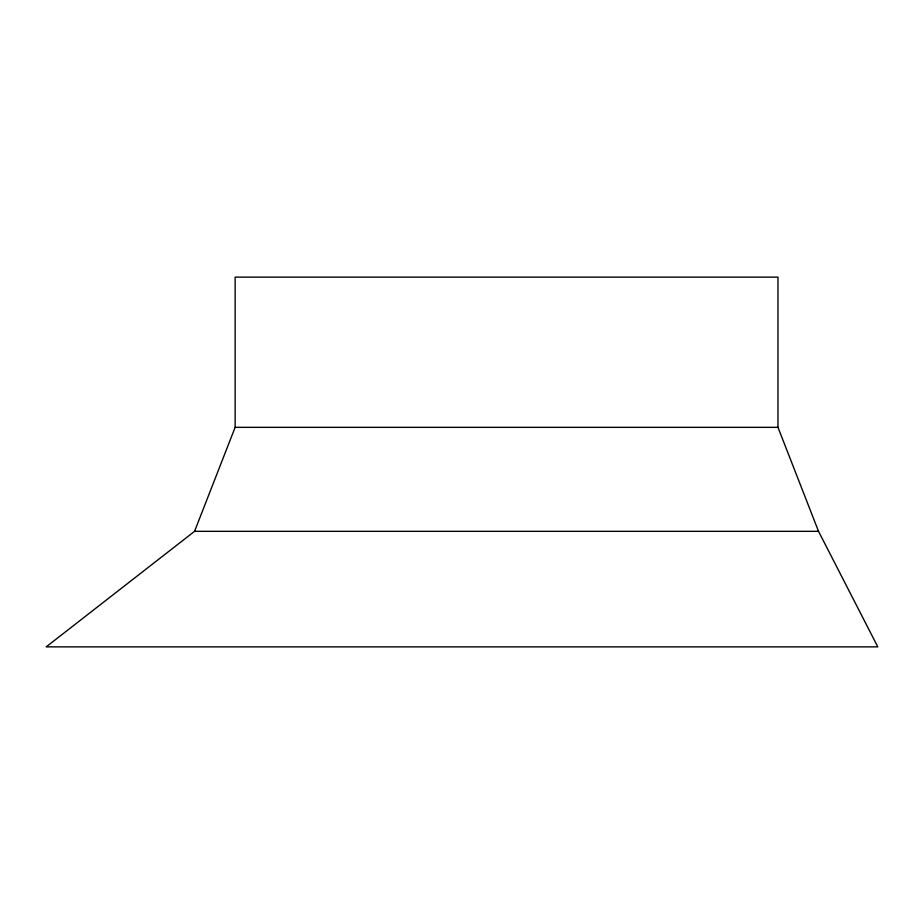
<?xml version="1.0" encoding="UTF-8"?>
<svg xmlns="http://www.w3.org/2000/svg" width="924" height="924" viewBox="0 0 924 924"><rect width="100%" height="100%" fill="white"/><g stroke="black" fill="none" stroke-linecap="round" stroke-linejoin="round"><path stroke-width="1.39" d="M194.571 531.323L235.135 427.338L235.135 277.131L777.973 277.131L777.973 427.338L818.525 531.323L877.8 646.869L46.2 646.869L194.571 531.323L818.525 531.323M235.135 427.338L777.973 427.338"/></g></svg>
